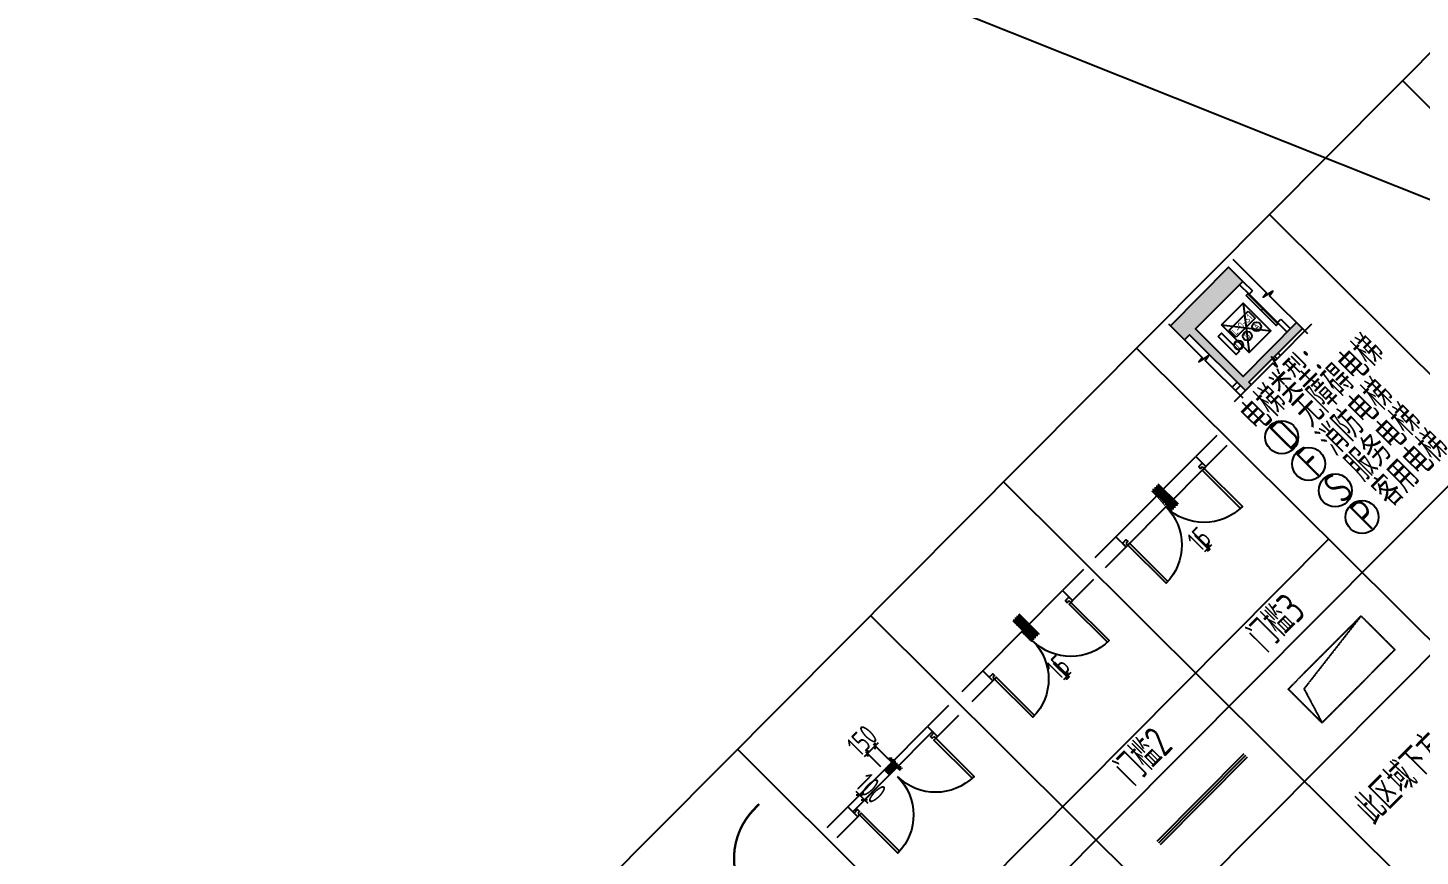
# Model space of a CAD drawing. Extents: x 517381295 to 519272522, y 3499086963 to 3500603577.
# Drawn here: x 519034464 to 519093535, y 3499642887 to 3499678023 of the extents above; entities that cross this region are included whole.
import ezdxf
from ezdxf.enums import TextEntityAlignment as Align

# ---------------------------------------------------------------- set-up
doc = ezdxf.new("R2010")
doc.units = 0
doc.header["$LTSCALE"] = 1000
doc.header["$MEASUREMENT"] = 0
doc.header["$PDMODE"] = 1
doc.linetypes.add('DASH', pattern=[0.35, 0.25, -0.1])
doc.linetypes.add('DOTE', pattern=[2.42, 2, -0.2, 0.02, -0.2])
doc.layers.get('0').update_dxf_attribs({"linetype": 'CONTINUOUS'})
doc.layers.get('DEFPOINTS').update_dxf_attribs({"color": 8, "linetype": 'CONTINUOUS'})
for name, color, linetype in [('A-地下车道中线', 1, 'CONTINUOUS'), ('AD-DIMS-INSD', 73, 'CONTINUOUS'), ('AD-NAME-ROOM', 9, 'CONTINUOUS'), ('AD-SIGN', 195, 'CONTINUOUS'), ('AE-DOOR-INSD', 61, 'CONTINUOUS'), ('AE-FLOR', 151, 'CONTINUOUS'), ('AE-HOLE', 211, 'CONTINUOUS'), ('AE-STAR', 51, 'CONTINUOUS'), ('AE-WALL', 255, 'CONTINUOUS'), ('AE-WALL-HACH', 15, 'CONTINUOUS'), ('C-SHET-SHET', 144, 'CONTINUOUS'), ('C-XREF-EXT', 7, 'CONTINUOUS'), ('S_WALL', 2, 'CONTINUOUS'), ('S_WALL_HACH', 30, 'CONTINUOUS')]:
    doc.layers.add(name, color=color, linetype=linetype)
doc.layers.add('修改圈注', color=2, linetype='CONTINUOUS', plot=False)
doc.styles.add('TH-STYLE3', font='tssdeng.shx', dxfattribs={"width": 0.7, "bigfont": 'tssdchn.shx'})
doc.linetypes.add('ZIGZAG', pattern='A,0.0001,-0.2,[131,ltypeshp.shx,S=0.2,R=0,X=-0.2,Y=0],-0.4,[131,ltypeshp.shx,S=0.2,R=180,X=0.2,Y=0],-0.2', length=0.8001)
doc.dimstyles.new('TH-DIM150-FINAL', dxfattribs={"dimscale": 100, "dimtxt": 4.5, "dimasz": 2, "dimexe": 1, "dimexo": 1, "dimgap": 1, "dimtad": 1, "dimdec": 0, "dimdsep": 46, "dimtxsty": 'TH-STYLE3', "dimblk1": 'ARCHTICK', "dimblk2": 'ARCHTICK', "dimsah": 1, "dimcen": -1, "dimdle": 1, "dimclrd": 256, "dimclre": 256, "dimclrt": 256, "dimadec": 0, "dimazin": 0, "dimtfac": 1, "dimtdec": 0, "dimtix": 1, "dimtmove": 2, "dimatfit": 0, "dimldrblk": 'DOT', "dimfxl": 0, "dimtolj": 1, "dimtzin": 0, "dimlwd": -1, "dimlwe": -1, "dimarcsym": 0})

# ---------------------------------------------------------------- blocks, each defined once
blk = doc.blocks.new('X_T1_PLAN_01(L1)$0$CORE(低区)$0$MK-LIFT')
blk.add_circle((0, 0), 120)
at = {"style": 'TH-STYLE3', "width": 0.7}
blk.add_text('A', height=175, dxfattribs=at).set_placement((0, 0), align=Align.MIDDLE_CENTER)
blk = doc.blocks.new('X_T1_PLAN_01(L1)$0$CORE(低区)$0$SERVICE')
blk.add_circle((0, 0), 120)
at = {"style": 'TH-STYLE3', "width": 0.7}
blk.add_text('S', height=175, dxfattribs=at).set_placement((0, 0), align=Align.MIDDLE_CENTER)
blk = doc.blocks.new('*U387')
for points in [[(30, 30), (60, 30), (60, 675), (30, 675)], [(1320, 30), (1290, 30), (1290, 675), (1320, 675)]]:
    blk.add_lwpolyline(points, close=True)
for points in [[(30, 0), (30, 30), (0, 30), (0, -30), (60, -30), (60, 0), (30, 0)], [(1320, 0), (1320, 30), (1350, 30), (1350, -30), (1290, -30), (1290, 0), (1320, 0)]]:
    blk.add_lwpolyline(points)
for centre, start, end in [((30, 30), 0, 90), ((1320, 30), 90, 180)]:
    blk.add_arc(centre, 645, start, end)
blk = doc.blocks.new('_ArchTick')
at = {"color": 0, "linetype": 'ByBlock', "const_width": 0.4}
blk.add_lwpolyline([(-0.5, -0.5), (0.5, 0.5)], dxfattribs=at)
blk = doc.blocks.new('*D411')
at = {"layer": 'AD-DIMS-INSD', "transparency": 16777216}
for p, q in [((519070091, 3499647246), (519070407, 3499647564)), ((519070975, 3499647000), (519070336, 3499647634)), ((519070407, 3499647564), (519070548, 3499647706)), ((519070091, 3499647246), (519069950, 3499647104)), ((519070658, 3499646682), (519070020, 3499647316))]:
    blk.add_line(p, q, dxfattribs=at)
at = {"layer": 'DEFPOINTS', "color": 0, "transparency": 16777216}
for p in [(519070407, 3499647564), (519070797, 3499646543, 0), (519071110, 3499646865, 0)]:
    blk.add_point(p, dxfattribs=at)
at = {"layer": 'AD-DIMS-INSD', "transparency": 16777216, "xscale": 200, "yscale": 200, "zscale": 200}
for p, rotation in [((519070407, 3499647564), 225.1572953919617), ((519070091, 3499647246), 45.15729539196177)]:
    blk.add_blockref('_ArchTick', p, dxfattribs=dict(at, rotation=rotation))
at = {"layer": 'AD-DIMS-INSD', "transparency": 16777216, "insert": (519069859, 3499647793), "char_height": 900, "attachment_point": 5, "rotation": 45.1573, "style": 'TH-STYLE3'}
blk.add_mtext('\\A1;150', dxfattribs=at)
blk = doc.blocks.new('_DOT')
at = {"color": 0, "linetype": 'ByBlock', "const_width": 0.5}
blk.add_lwpolyline([(-0.25, 0, 1), (0.25, 0, 1)], format="xyb", close=True, dxfattribs=at)
blk = doc.blocks.new('*D412')
at = {"layer": 'AD-DIMS-INSD', "transparency": 16777216}
for p, q in [((519070308, 3499646051), (519069674, 3499645413)), ((519070521, 3499645840), (519069886, 3499645202)), ((519069744, 3499645484), (519069602, 3499645625)), ((519069744, 3499645484), (519069957, 3499645273)), ((519069957, 3499645273), (519070099, 3499645132))]:
    blk.add_line(p, q, dxfattribs=at)
at = {"layer": 'DEFPOINTS', "color": 0, "transparency": 16777216}
for p in [(519070797, 3499646543, 0), (519071010, 3499646331, 0), (519069957, 3499645273)]:
    blk.add_point(p, dxfattribs=at)
at = {"layer": 'AD-DIMS-INSD', "transparency": 16777216, "xscale": 200, "yscale": 200, "zscale": 200}
for p, rotation in [((519069744, 3499645484), 315.1572881541092), ((519069957, 3499645273), 135.1572881541092)]:
    blk.add_blockref('_ArchTick', p, dxfattribs=dict(at, rotation=rotation))
at = {"layer": 'AD-DIMS-INSD', "transparency": 16777216, "insert": (519070238, 3499645768), "char_height": 900, "attachment_point": 5, "rotation": 315.15729, "style": 'TH-STYLE3'}
blk.add_mtext('\\A1;100', dxfattribs=at)
blk = doc.blocks.new('*D413')
at = {"layer": 'AD-DIMS-INSD', "transparency": 16777216}
for p, q in [((519078015, 3499651110), (519078653, 3499650476)), ((519077972, 3499651068), (519078610, 3499650433)), ((519078540, 3499650504), (519078582, 3499650546)), ((519078582, 3499650546), (519078723, 3499650688)), ((519078540, 3499650504), (519078398, 3499650362))]:
    blk.add_line(p, q, dxfattribs=at)
at = {"layer": 'DEFPOINTS', "color": 0, "transparency": 16777216}
for p in [(519076457, 3499652659, 0), (519076627, 3499652405, 0), (519078582, 3499650546)]:
    blk.add_point(p, dxfattribs=at)
at = {"layer": 'AD-DIMS-INSD', "transparency": 16777216, "xscale": 200, "yscale": 200, "zscale": 200}
for p, rotation in [((519078540, 3499650504), 45.15729539196177), ((519078582, 3499650546), 225.1572953919617)]:
    blk.add_blockref('_ArchTick', p, dxfattribs=dict(at, rotation=rotation))
at = {"layer": 'AD-DIMS-INSD', "transparency": 16777216, "insert": (519078171, 3499650913), "char_height": 900, "attachment_point": 5, "rotation": 45.1573, "style": 'TH-STYLE3'}
blk.add_mtext('\\A1;15', dxfattribs=at)
blk = doc.blocks.new('*D414')
at = {"layer": 'AD-DIMS-INSD', "transparency": 16777216}
for p, q in [((519083961, 3499656502), (519084599, 3499655867)), ((519083993, 3499656534), (519084631, 3499655899)), ((519084528, 3499655938), (519084387, 3499655796)), ((519084528, 3499655938), (519084560, 3499655969)), ((519084560, 3499655969), (519084701, 3499656111))]:
    blk.add_line(p, q, dxfattribs=at)
at = {"layer": 'DEFPOINTS', "color": 0, "transparency": 16777216}
for p in [(519082354, 3499658163, 0), (519082748, 3499657708, 0), (519084560, 3499655969)]:
    blk.add_point(p, dxfattribs=at)
at = {"layer": 'AD-DIMS-INSD', "transparency": 16777216, "xscale": 200, "yscale": 200, "zscale": 200}
for p, rotation in [((519084528, 3499655938), 45.15729539196177), ((519084560, 3499655969), 225.1572953919617)]:
    blk.add_blockref('_ArchTick', p, dxfattribs=dict(at, rotation=rotation))
at = {"layer": 'AD-DIMS-INSD', "transparency": 16777216, "insert": (519084154, 3499656341), "char_height": 900, "attachment_point": 5, "rotation": 45.1573, "style": 'TH-STYLE3'}
blk.add_mtext('\\A1;15', dxfattribs=at)

msp = doc.modelspace()

# ---------------------------------------------------------------- hatches: boundary and pattern name
at = {"layer": 'AD-SIGN'}
h = msp.add_hatch(dxfattribs=at)
h.set_pattern_fill('ANSI31', color=256, scale=600, angle=405.157292, style=0)
h.set_pattern_definition([(90.1572923, (523214387.97, 3495608245.49), (-74.9997174, -0.2058949), [])])
h.paths.add_polyline_path([(519083277.7, 3499657815.8), (519082960.4, 3499657496.8), (519082747.7, 3499657708.3), (519082790, 3499657750.9), (519082151.9, 3499658385.5), (519082426.9, 3499658662)])
h = msp.add_hatch(dxfattribs=at)
h.set_pattern_fill('ANSI31', color=256, scale=600, angle=405.157292, style=0)
h.set_pattern_definition([(90.1572923, (523201018.15, 3495610152.34), (-74.9997174, -0.2058949), [])])
h.paths.add_polyline_path([(519077052.9, 3499651982.2), (519077370.2, 3499652301.2), (519076519.4, 3499653147.4), (519076244.4, 3499652870.9), (519076669.8, 3499652447.8), (519076627.5, 3499652405.3)])
h = msp.add_hatch(dxfattribs=at)
h.set_pattern_fill('ANSI31', color=256, scale=600, angle=405.157292, style=0)
h.set_pattern_definition([(90.1572923, (521650880.385, 3496347277.9), (-74.9997174, -0.2058949), [])])
h.paths.add_polyline_path([(519071074, 3499647112.5), (519070968.3, 3499647006.1), (519071110.1, 3499646865.1), (519071215.9, 3499646971.4)])
h.paths.add_polyline_path([(519071215.9, 3499646971.4), (519071110.1, 3499646865.1), (519070793.5, 3499646546.8), (519071006.2, 3499646335.2), (519071322.8, 3499646653.5), (519071428.6, 3499646759.9), (519071322.2, 3499646865.7)])
h.paths.add_polyline_path([(519071428.6, 3499646759.9), (519071322.8, 3499646653.5), (519071464.6, 3499646512.5), (519071570.4, 3499646618.8)])
at = {"layer": 'S_WALL_HACH'}
msp.add_hatch(color=256, dxfattribs=at).paths.add_polyline_path([(519082937.7, 3499665387.2), (519083540.4, 3499664787.8), (519083752, 3499665000.6), (519086128.5, 3499662637.2), (519086375.3, 3499662885.3), (519086267.8, 3499662992.2), (519088537.7, 3499665274.6), (519088289.5, 3499665521.4), (519086019.6, 3499663239), (519083998.8, 3499665248.8), (519086008.5, 3499667269.5), (519085405.8, 3499667868.9)])

# ---------------------------------------------------------------- linework, layer by layer
at = {"layer": 'A-地下车道中线', "color": 2, "linetype": 'DOTE', "const_width": 100}
msp.add_lwpolyline([(519065492.2, 3499645093.4), (519065296.3, 3499644896.4, 0.4142136), (519065308, 3499640653.8)], format="xyb", dxfattribs=at)
at = {"layer": 'AD-NAME-ROOM'}
for p, q in [((519085433.2, 3499665200.3), (519086237, 3499666008.6)), ((519086237, 3499666008.6), (519086539.6, 3499665707.7)), ((519086539.6, 3499665707.7), (519085735.7, 3499664899.4)), ((519085735.7, 3499664899.4), (519085433.2, 3499665200.3))]:
    msp.add_line(p, q, dxfattribs=at)
msp.add_ellipse((519085833.5, 3499664566.8), major_axis=(135.4, 136.1), ratio=0.9999999, start_param=-1.504769302e-07, end_param=6.283185156702656, dxfattribs=at)
at = {"layer": 'AD-SIGN'}
for p, q in [((519083277.7, 3499657815.8, 0), (519082426.9, 3499658662, 0)), ((519077370.2, 3499652301.2, 0), (519076519.4, 3499653147.4, 0))]:
    msp.add_line(p, q, dxfattribs=at)
for points in [[(519088765.2, 3499665048.4), (519087143.8, 3499666660.9), (519087289.6, 3499666847.2), (519086868.9, 3499666602.9), (519087014.8, 3499666789.2), (519085600.8, 3499668195.4)], [(519086027.1, 3499662314.7), (519084415.4, 3499663917.5), (519084561.2, 3499664103.9), (519084140.6, 3499663859.5), (519084286.4, 3499664045.8), (519082872.5, 3499665452)], [(519088930.6, 3499665454.7), (519087409.3, 3499663925), (519087223, 3499664070.8), (519087467.3, 3499663650.2), (519087281, 3499663796), (519085651.2, 3499662157.3)]]:
    msp.add_lwpolyline(points, dxfattribs=at)
at = {"layer": 'AD-SIGN', "const_width": 40, "elevation": 0}
for points in [[(519082354, 3499658163.3), (519082141.3, 3499658374.9)], [(519082747.7, 3499657708.3), (519082354, 3499658163.3)], [(519082960.4, 3499657496.8), (519082747.7, 3499657708.3)], [(519077052.9, 3499651982.2), (519076627.5, 3499652405.3), (519076669.8, 3499652447.8), (519076244.4, 3499652870.9)], [(519070968.3, 3499647006.1), (519071110.1, 3499646865.1), (519070797.3, 3499646543), (519071010, 3499646331.5), (519071322.8, 3499646653.5), (519071464.6, 3499646512.5)]]:
    msp.add_lwpolyline(points, dxfattribs=at)
at = {"layer": 'AE-FLOR'}
for p, q in [((519080629.9, 3499656429.7, 0), (519084014.7, 3499659833.1, 0)), ((519081055.3, 3499656006.6, 0), (519084440.1, 3499659410, 0)), ((519074977.4, 3499650746.1, 0), (519078362.2, 3499654149.5, 0)), ((519069246.9, 3499644984, 0), (519072631.6, 3499648387.4, 0)), ((519069459.6, 3499644772.5, 0), (519072844.4, 3499648175.9, 0))]:
    msp.add_line(p, q, dxfattribs=at)
at = {"layer": 'AE-HOLE', "linetype": 'DASH', "ltscale": 0.01}
msp.add_lwpolyline([(519087937.2, 3499649969.7), (519091024.8, 3499653074.4), (519092461.5, 3499651645.6), (519089373.8, 3499648540.9)], close=True, dxfattribs=at)
msp.add_lwpolyline([(519091024.8, 3499653074.4), (519088606.6, 3499649982.7), (519089373.8, 3499648540.9)], dxfattribs=at)
at = {"layer": 'AE-STAR'}
msp.add_line((519086275.2, 3499666722.3), (519087480.6, 3499665523.5), dxfattribs=at)
for points in [[(519086148.1, 3499666665.3), (519086218.6, 3499666736.2), (519086856.7, 3499666101.6), (519086786.2, 3499666030.7)], [(519085108.3, 3499665423.4), (519086026.3, 3499666346.4), (519087202.5, 3499665176.7), (519086284.5, 3499664253.7)], [(519086786.2, 3499666030.7), (519086856.7, 3499666101.6), (519087494.9, 3499665467), (519087424.4, 3499665396.1)], [(519084960.2, 3499664923.9), (519085109.9, 3499665074.3), (519085873.7, 3499664314.6), (519085724.1, 3499664164.2)]]:
    msp.add_lwpolyline(points, close=True, dxfattribs=at)
for points in [[(519086026.3, 3499666346.4), (519086284.5, 3499664253.7)], [(519085108.3, 3499665423.4), (519087202.5, 3499665176.7)]]:
    msp.add_lwpolyline(points, dxfattribs=at)
at = {"layer": 'AE-WALL', "ltscale": 1000}
for p, q in [((519084904.7, 3499660728.1, 0), (519084014.7, 3499659833.1, 0)), ((519085330.2, 3499660305, 0), (519084440.1, 3499659410, 0)), ((519084014.7, 3499659833.1, 0), (519084440.1, 3499659410, 0)), ((519080629.9, 3499656429.7, 0), (519079739.8, 3499655534.7, 0)), ((519080629.9, 3499656429.7, 0), (519081055.3, 3499656006.6, 0)), ((519081055.3, 3499656006.6, 0), (519080165.2, 3499655111.6, 0)), ((519079252.2, 3499655044.5, 0), (519078362.2, 3499654149.5, 0)), ((519078362.2, 3499654149.5, 0), (519078787.6, 3499653726.4, 0)), ((519079677.7, 3499654621.4, 0), (519078787.6, 3499653726.4, 0)), ((519074977.4, 3499650746.1, 0), (519074087.3, 3499649851.1, 0)), ((519074977.4, 3499650746.1, 0), (519075402.8, 3499650323, 0)), ((519075402.8, 3499650323, 0), (519074512.8, 3499649428, 0)), ((519073521.7, 3499649282.4, 0), (519072631.6, 3499648387.4, 0)), ((519073947.1, 3499648859.3, 0), (519073057.1, 3499647964.3, 0)), ((519072631.6, 3499648387.4, 0), (519073057.1, 3499647964.3, 0)), ((519069246.9, 3499644984, 0), (519068356.8, 3499644089)), ((519069246.9, 3499644984, 0), (519069672.3, 3499644560.9, 0)), ((519069672.3, 3499644560.9, 0), (519068782.2, 3499643665.9))]:
    msp.add_line(p, q, dxfattribs=at)
at = {"layer": 'AE-WALL'}
for p, q in [((519082377.4, 3499643519.2), (519086072.4, 3499647234.6)), ((519082519.2, 3499643378.1), (519086214.2, 3499647093.5))]:
    msp.add_line(p, q, dxfattribs=at)
at = {"layer": 'AE-WALL-HACH', "linetype": 'ZIGZAG', "ltscale": 0.5}
msp.add_lwpolyline([(519082448.3, 3499643448.7), (519086143.3, 3499647164)], dxfattribs=at)
at = {"layer": 'C-SHET-SHET'}
for p, q in [((519087138.2, 3499670111.2), (519253363.4, 3499837251.6)), ((519030355.8, 3499593871.8), (519264858, 3499829665)), ((519036385.4, 3499599934.6), (519264858.2, 3499829665.2)), ((519033556.8, 3499590688.3), (519143990.7, 3499701717.2)), ((519092779.9, 3499675784.1), (519102352.1, 3499666264.4)), ((519020783.4, 3499603391.1), (519087138.4, 3499670111.5)), ((519087138.4, 3499670111.5), (519104373, 3499652971.3)), ((519081496.9, 3499664438.9), (519098731.5, 3499647298.8)), ((519075855.2, 3499658766.1), (519093089.7, 3499641625.9)), ((519028937.5, 3499595281.8), (519089650.9, 3499656329.6)), ((519070213.4, 3499653093.3), (519087447.9, 3499635953.1)), ((519074134.6, 3499637909.9), (519064571.6, 3499647420.5))]:
    msp.add_line(p, q, dxfattribs=at)
for centre in [(519087666.3, 3499660656), (519088800.7, 3499659527.7), (519089935.2, 3499658399.5), (519091069.7, 3499657271.2)]:
    msp.add_circle(centre, 700, dxfattribs=at)
at = {"layer": 'C-XREF-EXT'}
for p, q in [((519085867.5, 3499667127.7), (519086275.2, 3499666722.3)), ((519086008.5, 3499667269.5), (519086416.2, 3499666864.1)), ((519086275.2, 3499666722.3), (519086416.2, 3499666864.1)), ((519087480.6, 3499665523.5), (519087621.6, 3499665665.3)), ((519087480.6, 3499665523.5), (519087888.3, 3499665118)), ((519087621.6, 3499665665.3), (519088029.3, 3499665259.8)), ((519087609.3, 3499664126.2), (519087501.8, 3499664233.1)), ((519087468.3, 3499663984.3), (519087360.8, 3499664091.3)), ((519085772.8, 3499662990.9), (519085561.2, 3499662778.1)), ((519085914.6, 3499662849.8), (519085703, 3499662637))]:
    msp.add_line(p, q, dxfattribs=at)
at = {"layer": 'S_WALL'}
for points in [[(519088289.5, 3499665521.4), (519086019.6, 3499663239), (519083998.8, 3499665248.8), (519086008.5, 3499667269.5), (519085405.8, 3499667868.9), (519082937.7, 3499665387.2)], [(519086267.8, 3499662992.2), (519088537.7, 3499665274.6)], [(519083540.4, 3499664787.8), (519083752, 3499665000.6), (519086128.5, 3499662637.2)], [(519086375.3, 3499662885.3), (519086267.8, 3499662992.2)]]:
    msp.add_lwpolyline(points, dxfattribs=at)
at = {"layer": '修改圈注', "color": 2}
msp.add_lwpolyline([(518821867.4, 3499842553.4), (518624596.2, 3499857903.8), (519106545.5, 3499665724.5)], dxfattribs=at)

# ---------------------------------------------------------------- block references
at = {"layer": 'AD-NAME-ROOM', "xscale": 1.600000023841858, "yscale": 1.600000023841858, "zscale": 1.600000023841858, "rotation": 45.15729226620189}
for name, p in [('X_T1_PLAN_01(L1)$0$CORE(低区)$0$MK-LIFT', (519086597.5, 3499665352.3)), ('X_T1_PLAN_01(L1)$0$CORE(低区)$0$SERVICE', (519086202.9, 3499664953.2))]:
    msp.add_blockref(name, p, dxfattribs=at)
at = {"layer": 'AE-DOOR-INSD', "xscale": -3.556727326488661, "yscale": 3.556727326488661, "zscale": 3.556727326488662, "rotation": 225.1572922662018}
for p in [(519080978.5, 3499656080.7, 0), (519075326.1, 3499650397.1, 0), (519069595.5, 3499644635, 0)]:
    msp.add_blockref('*U387', p, dxfattribs=at)

# ---------------------------------------------------------------- texts
at = {"layer": 'AD-NAME-ROOM', "style": 'TH-STYLE3', "width": 0.7}
for s, p in [('L-O-S1', (519085977.9, 3499665445.4)), ('D', (519085833.5, 3499664566.8))]:
    msp.add_text(s, height=300, rotation=45.157295, dxfattribs=at).set_placement(p, align=Align.MIDDLE_CENTER)
at = {"layer": 'C-SHET-SHET', "style": 'TH-STYLE3', "width": 0.7}
for s, p in [('D 无障碍电梯', (519088004.5, 3499660044.8)), ('电梯类型：', (519086725.7, 3499660778.4)), ('F 消防电梯', (519089140.1, 3499658915.5)), ('S 服务电梯', (519090273.5, 3499657788.3)), ('P 客用电梯', (519091407.9, 3499656660.1))]:
    msp.add_text(s, height=1350, rotation=45.157295, dxfattribs=at).set_placement(p)
for s, p in [('门槛3', (519087417, 3499652795.8)), ('门槛2', (519081775.2, 3499647123))]:
    msp.add_text(s, height=1350, rotation=45.157295, dxfattribs=at).set_placement(p, align=Align.MIDDLE_CENTER)
msp.add_text('此区域下方上空', height=1350, rotation=45.157295, dxfattribs=at).set_placement((519091129.5, 3499644629.2), align=Align.MIDDLE_LEFT)

# ---------------------------------------------------------------- dimensions: what is measured, and where the dimension line sits
at = {"layer": 'AD-DIMS-INSD'}
for base, p1, p2, angle, text, override, picture, middle in [((519084560, 3499655969.4, 0), (519082747.7, 3499657708.3, 0), (519082354, 3499658163.3, 0), 45.157295, '15', {"dimtxt": 9}, '*D414', (519084154.1, 3499656341.3, 0)), ((519078581.8, 3499650546.2, 0), (519076627.5, 3499652405.3, 0), (519076457.1, 3499652659.4, 0), 45.157295, '15', {"dimtxt": 9}, '*D413', (519078170.7, 3499650912.8, 0)), ((519070407.4, 3499647563.9, 0), (519070797.3, 3499646543, 0), (519071110.1, 3499646865.1, 0), 45.157295, '150', {"dimtxt": 9}, '*D411', (519069859.1, 3499647792.6, 0)), ((519069956.9, 3499645272.5, 0), (519070797.3, 3499646543, 0), (519071010, 3499646331.5, 0), 135.157288, '100', {"dimtxt": 9, "dimasz": 2}, '*D412', (519070238.4, 3499645768.3, 0))]:
    dim = msp.add_linear_dim(base=base, p1=p1, p2=p2, angle=angle, text=text, dimstyle='TH-DIM150-FINAL', override=override, dxfattribs=at)
    dim.commit()
    dim.dimension.update_dxf_attribs({"geometry": picture, "text_midpoint": middle})

doc.saveas('drawing.dxf')
